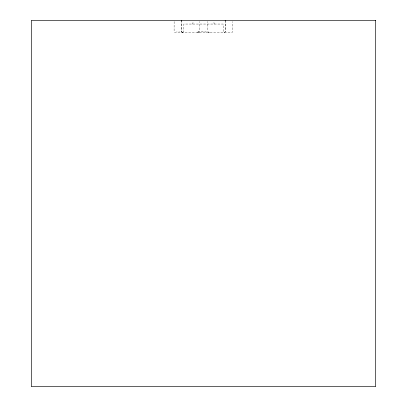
<?xml version="1.0" encoding="UTF-8"?>
<svg xmlns="http://www.w3.org/2000/svg" width="407" height="407" viewBox="0 0 407 407"><rect width="100%" height="100%" fill="white"/><g stroke="black" fill="none" stroke-linecap="round" stroke-linejoin="round"><path stroke-width="0.31" stroke-dasharray="2.04 1.53" d="M174.135 21.602L174.11 31.751L174.934 32.443L232.178 32.423L232.829 31.609L232.829 21.602M224.079 32.443L224.822 32.245L225.224 31.609L225.28 21.301M192.135 24.054L192.954 23.403L192.974 21.495M182.906 32.443L183.781 31.609L183.781 24.054L223.178 24.054L223.178 31.609L224.018 32.443M197.588 32.443L198.631 32.082L199.221 31.141L199.267 21.535M197.878 31.792L199.766 31.609M197.649 32.443L203.459 31.609L209.274 32.443M182.845 32.443L182.097 32.245L181.695 31.609L181.695 20.406M214.789 24.054L213.97 23.403L213.95 21.495M209.335 32.443L208.287 32.082L207.697 31.141L207.656 21.535M182.484 32.443L181.644 31.609L181.644 20.696M178.912 31.609L179.35 31.751M176.714 31.609L177.035 31.751M225.224 20.406L225.224 31.609A0.839 0.839 0 0 1 224.435 32.443M182.484 32.443A0.839 0.839 0 0 1 181.644 31.609"/><path stroke-width="0.61" d="M181.726 20.35L181.695 20.406A0.839 0.839 0 0 0 181.649 20.599M225.193 20.35L225.224 20.406A0.834 0.834 0 0 1 225.269 20.564M375.661 20.35L31.339 20.35L31.339 386.65L375.661 386.65L375.661 20.35"/></g></svg>
